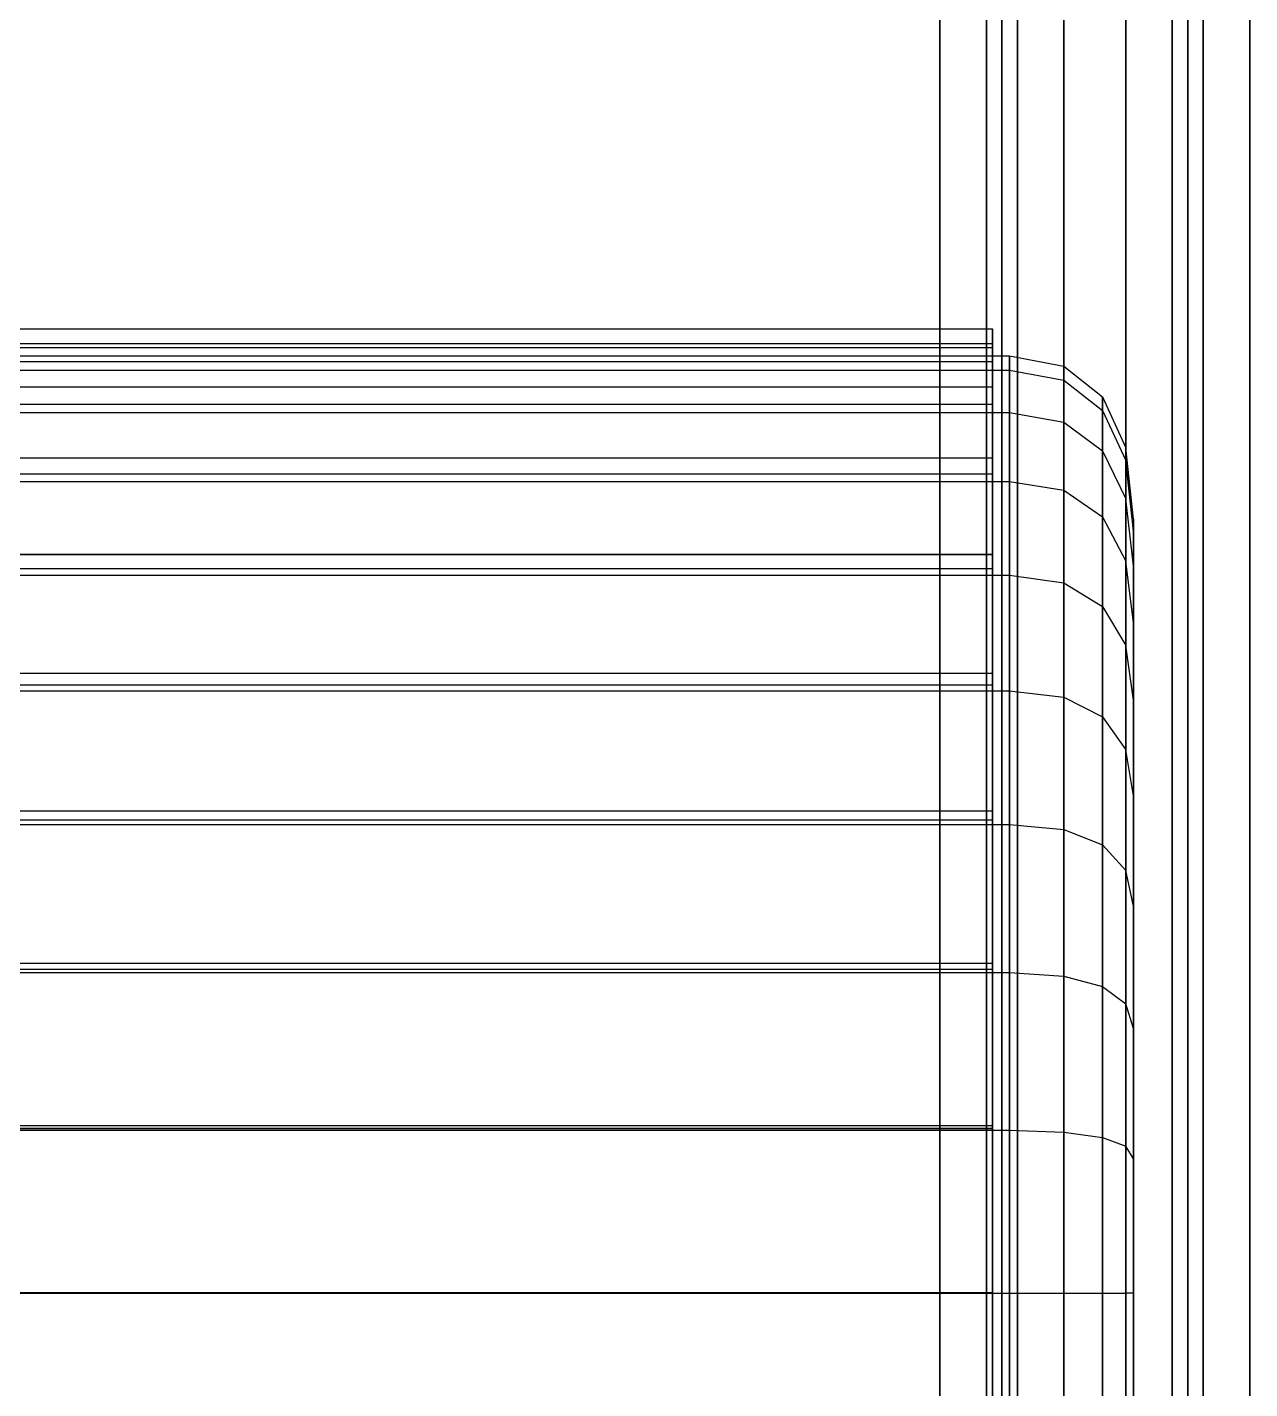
# Model space of a CAD drawing. Extents: x 11992 to 29481, y -6727 to 6811.
# Drawn here: x 15667.85 to 15687.58, y 925.6 to 947.57 of the extents above; entities that cross this region are included whole.
import ezdxf

# ---------------------------------------------------------------- set-up
doc = ezdxf.new("R2010")
doc.units = 0
doc.header["$MEASUREMENT"] = 0
doc.layers.get('0').update_dxf_attribs({"color": 8, "linetype": 'CONTINUOUS'})

msp = doc.modelspace()

# ---------------------------------------------------------------- linework, layer by layer
for p, q in [((15685.581, 1214.229, -2440.678), (15685.582, 630.596, -2440.678)), ((15685.582, 630.596, -2368.429), (15685.581, 1214.229, -2368.429)), ((15685.582, 1214.229, -2404.316), (15685.582, 630.596, -2404.316)), ((15685.582, 1214.229, -2404.564), (15685.582, 630.596, -2404.564)), ((15686.331, 1214.229, -2368.679), (15686.332, 630.596, -2368.679)), ((15686.332, 630.596, -2440.428), (15686.331, 1214.229, -2440.428)), ((15686.332, 1214.229, -2404.814), (15686.332, 630.596, -2404.814)), ((15686.332, 630.596, -2404.066), (15686.332, 1214.229, -2404.066)), ((15686.581, 1214.232, -52.17), (15686.582, 630.597, -52.17)), ((15686.582, 630.596, -2439.678), (15686.581, 1214.229, -2439.678)), ((15686.581, 1214.229, -2369.429), (15686.582, 630.596, -2369.429)), ((15686.582, 1214.231, -2439.428), (15686.582, 630.597, -2439.428)), ((15686.582, 630.596, -2403.316), (15686.582, 1214.229, -2403.316)), ((15686.582, 1214.229, -2405.564), (15686.582, 630.596, -2405.564)), ((15686.832, 630.597, -51.42), (15686.831, 1214.232, -51.42)), ((15686.832, 630.597, -2440.178), (15686.831, 1214.231, -2440.178)), ((15687.581, 1214.232, -51.17), (15687.582, 630.597, -51.17)), ((15687.582, 630.597, -2440.428), (15687.581, 1214.231, -2440.428)), ((15684.582, 631.596, -2368.429), (15684.581, 1213.229, -2368.429)), ((15684.582, 631.596, -2440.678), (15684.581, 1213.229, -2440.678)), ((15684.582, 631.596, -2404.316), (15684.582, 1213.229, -2404.316)), ((15684.582, 1213.229, -2404.564), (15684.582, 631.596, -2404.564)), ((15683.832, 633.096, -2368.679), (15683.831, 1211.729, -2368.679)), ((15683.831, 1211.729, -2440.428), (15683.832, 633.096, -2440.428)), ((15683.832, 1211.729, -2404.066), (15683.832, 633.096, -2404.066)), ((15683.832, 633.096, -2404.814), (15683.832, 1211.729, -2404.814)), ((15682.58, 633.596, -2368.931), (15682.581, 1211.23, -2368.931)), ((15682.582, 1211.23, -2405.066), (15682.58, 633.596, -2405.066)), ((15682.581, 633.596, -2403.817), (15682.582, 1211.23, -2403.817)), ((15682.581, 633.596, -2440.179), (15682.581, 1211.23, -2440.179)), ((15683.332, 1211.23, -2405.316), (15683.33, 633.596, -2405.316)), ((15683.331, 1211.23, -2369.181), (15683.33, 633.596, -2369.181)), ((15683.331, 633.596, -2439.929), (15683.331, 1211.23, -2439.929)), ((15683.331, 633.596, -2403.567), (15683.332, 1211.23, -2403.567)), ((15683.581, 1211.23, -2369.931), (15683.58, 633.596, -2369.931)), ((15683.582, 1211.23, -2406.066), (15683.58, 633.596, -2406.066)), ((15683.581, 633.596, -2439.179), (15683.581, 1211.23, -2439.179)), ((15683.581, 633.596, -2402.817), (15683.582, 1211.23, -2402.817)), ((15683.581, 1211.229, -2439.678), (15683.582, 633.596, -2439.678)), ((15683.582, 633.596, -2369.429), (15683.581, 1211.229, -2369.429)), ((15683.582, 1211.229, -2403.316), (15683.582, 633.596, -2403.316)), ((15683.582, 633.596, -2405.564), (15683.582, 1211.229, -2405.564)), ((15685.58, 1211.23, -1388.604), (15685.583, 640.072, -1388.605)), ((15685.58, 1211.23, -1412.604), (15685.583, 640.072, -1412.604)), ((15685.581, 1211.23, -75.67), (15685.583, 640.073, -75.67)), ((15685.581, 1211.23, -51.67), (15685.583, 640.073, -51.671)), ((15686.33, 1211.23, -1388.854), (15686.333, 640.072, -1388.855)), ((15686.33, 1211.23, -1412.354), (15686.333, 640.072, -1412.354)), ((15686.331, 1211.23, -75.42), (15686.333, 640.073, -75.42)), ((15686.331, 1211.23, -51.92), (15686.333, 640.073, -51.921)), ((15686.58, 1211.23, -1389.604), (15686.582, 640.072, -1389.605)), ((15686.582, 640.072, -1411.604), (15686.58, 1211.23, -1411.604)), ((15686.581, 1211.23, -52.67), (15686.582, 640.073, -52.671)), ((15686.582, 640.073, -74.67), (15686.581, 1211.23, -74.67)), ((15686.581, 1176.232, -75.17), (15686.582, 668.597, -75.17)), ((15686.582, 668.596, -2366.431), (15686.581, 1176.232, -2366.431)), ((15686.582, 668.596, -1411.613), (15686.581, 1176.232, -1411.613)), ((15686.582, 668.596, -1389.613), (15686.581, 1176.232, -1389.613)), ((15686.831, 1174.732, -2365.681), (15686.832, 670.096, -2365.681)), ((15686.831, 1174.732, -75.92), (15686.832, 670.097, -75.92)), ((15686.832, 670.096, -1388.863), (15686.831, 1174.732, -1388.863)), ((15686.832, 670.096, -1412.363), (15686.831, 1174.732, -1412.363)), ((15687.581, 1174.232, -76.17), (15687.582, 670.597, -76.17)), ((15687.581, 1174.232, -2365.431), (15687.582, 670.596, -2365.431)), ((15687.581, 1174.232, -1388.613), (15687.582, 670.596, -1388.613)), ((15687.581, 1174.232, -1412.613), (15687.582, 669.846, -1412.863)), ((14427.638, 942.706, -126.749), (15683.433, 942.708, -126.75)), ((14427.638, 942.704, -1463.261), (15683.433, 942.708, -1463.262)), ((15683.433, 942.471, -124.049), (15683.433, 942.708, -126.75)), ((15683.433, 942.471, -1460.561), (15683.433, 942.708, -1463.262)), ((15683.433, 942.708, -126.75), (15683.433, 942.471, -129.451)), ((15683.433, 942.708, -126.75), (15683.433, 942.405, -126.75)), ((15683.433, 942.708, -1463.262), (15683.433, 942.471, -1465.963)), ((15683.433, 942.708, -1463.262), (15683.433, 942.405, -1463.262)), ((14427.638, 942.47, -124.049), (15683.433, 942.471, -124.049)), ((14427.638, 942.469, -1460.56), (15683.433, 942.471, -1460.561)), ((14427.638, 942.47, -129.45), (15683.433, 942.471, -129.451)), ((14427.638, 942.469, -1465.962), (15683.433, 942.471, -1465.963)), ((14427.638, 942.404, -126.749), (15683.433, 942.405, -126.75)), ((14427.638, 942.402, -1463.261), (15683.433, 942.405, -1463.262)), ((14427.913, 942.268, -126.75), (15683.707, 942.27, -126.75)), ((14427.913, 942.266, -1463.262), (15683.707, 942.27, -1463.262)), ((15683.433, 942.471, -124.049), (15683.433, 941.77, -121.43)), ((15683.433, 942.471, -124.049), (15683.433, 942.174, -124.102)), ((15683.433, 942.471, -1460.561), (15683.433, 941.77, -1457.942)), ((15683.433, 942.471, -1460.561), (15683.433, 942.174, -1460.613)), ((15683.433, 941.77, -132.07), (15683.433, 942.471, -129.451)), ((15683.433, 941.77, -1468.582), (15683.433, 942.471, -1465.963)), ((15683.433, 942.471, -129.451), (15683.433, 942.174, -129.398)), ((15683.433, 942.471, -1465.963), (15683.433, 942.174, -1465.91)), ((15683.433, 942.174, -124.102), (15683.433, 942.405, -126.75)), ((15683.433, 942.174, -1460.613), (15683.433, 942.405, -1463.262)), ((15683.433, 942.405, -126.75), (15683.433, 942.174, -129.398)), ((15683.433, 942.405, -1463.262), (15683.433, 942.174, -1465.91)), ((15683.707, 942.04, -124.124), (15683.707, 942.27, -126.75)), ((15683.707, 942.04, -1460.636), (15683.707, 942.27, -1463.262)), ((15683.707, 942.27, -126.75), (15683.707, 942.04, -129.376)), ((15683.707, 942.27, -126.75), (15684.582, 942.105, -126.75)), ((15683.707, 942.27, -1463.262), (15683.707, 942.04, -1465.888)), ((15683.707, 942.27, -1463.262), (15684.582, 942.105, -1463.262)), ((15683.433, 942.174, -124.102), (14427.638, 942.172, -124.101)), ((15683.433, 942.174, -1460.613), (14427.638, 942.171, -1460.613)), ((15683.433, 942.174, -129.398), (14427.638, 942.172, -129.398)), ((15683.433, 942.174, -1465.91), (14427.638, 942.171, -1465.91)), ((14427.913, 942.039, -124.124), (15683.707, 942.04, -124.124)), ((14427.913, 942.037, -1460.636), (15683.707, 942.04, -1460.636)), ((14427.913, 942.039, -129.376), (15683.707, 942.04, -129.376)), ((14427.913, 942.037, -1465.888), (15683.707, 942.04, -1465.888)), ((15683.433, 942.174, -124.102), (15683.433, 941.486, -121.533)), ((15683.433, 942.174, -1460.613), (15683.433, 941.485, -1458.045)), ((15683.433, 941.486, -131.966), (15683.433, 942.174, -129.398)), ((15683.433, 941.485, -1468.478), (15683.433, 942.174, -1465.91)), ((15683.707, 942.04, -124.124), (15683.707, 941.358, -121.578)), ((15683.707, 942.04, -124.124), (15684.582, 941.878, -124.153)), ((15683.707, 942.04, -1460.636), (15683.707, 941.358, -1458.09)), ((15683.707, 942.04, -1460.636), (15684.582, 941.878, -1460.665)), ((15683.707, 941.358, -131.922), (15683.707, 942.04, -129.376)), ((15683.707, 941.358, -1468.434), (15683.707, 942.04, -1465.888)), ((15683.707, 942.04, -129.376), (15684.582, 941.878, -129.347)), ((15683.707, 942.04, -1465.888), (15684.582, 941.878, -1465.859)), ((15684.582, 941.878, -124.153), (15684.582, 942.105, -126.75)), ((15684.582, 941.878, -1460.665), (15684.582, 942.105, -1463.262)), ((15684.582, 942.105, -126.75), (15684.582, 941.878, -129.347)), ((15684.582, 942.105, -126.75), (15685.207, 941.611, -126.75)), ((15684.582, 942.105, -1463.262), (15684.582, 941.878, -1465.859)), ((15684.582, 942.105, -1463.262), (15685.207, 941.611, -1463.262)), ((15684.582, 941.878, -124.153), (15684.582, 941.203, -121.635)), ((15684.582, 941.878, -124.153), (15685.207, 941.391, -124.239)), ((15684.582, 941.878, -1460.665), (15684.582, 941.203, -1458.147)), ((15684.582, 941.878, -1460.665), (15685.207, 941.391, -1460.751)), ((15684.582, 941.203, -131.865), (15684.582, 941.878, -129.347)), ((15684.582, 941.203, -1468.377), (15684.582, 941.878, -1465.859)), ((15684.582, 941.878, -129.347), (15685.207, 941.391, -129.261)), ((15684.582, 941.878, -1465.859), (15685.207, 941.391, -1465.773)), ((14427.638, 941.768, -121.43), (15683.433, 941.77, -121.43)), ((14427.638, 941.768, -132.069), (15683.433, 941.77, -132.07)), ((14427.638, 941.767, -1457.941), (15683.433, 941.77, -1457.942)), ((14427.638, 941.767, -1468.581), (15683.433, 941.77, -1468.582)), ((15683.433, 940.624, -134.527), (15683.433, 941.77, -132.07)), ((15683.433, 940.624, -1471.039), (15683.433, 941.77, -1468.582)), ((15683.433, 941.77, -121.43), (15683.433, 940.624, -118.973)), ((15683.433, 941.77, -121.43), (15683.433, 941.486, -121.533)), ((15683.433, 941.77, -132.07), (15683.433, 941.486, -131.966)), ((15683.433, 941.77, -1457.942), (15683.433, 940.624, -1455.485)), ((15683.433, 941.77, -1457.942), (15683.433, 941.485, -1458.045)), ((15683.433, 941.77, -1468.582), (15683.433, 941.485, -1468.478)), ((15685.207, 941.391, -124.239), (15685.207, 941.611, -126.75)), ((15685.207, 941.391, -1460.751), (15685.207, 941.611, -1463.262)), ((15685.207, 941.611, -126.75), (15685.582, 940.787, -126.75)), ((15685.207, 941.611, -126.75), (15685.207, 941.391, -129.261)), ((15685.207, 941.611, -1463.262), (15685.582, 940.787, -1463.262)), ((15685.207, 941.611, -1463.262), (15685.207, 941.391, -1465.773)), ((15683.433, 941.486, -121.533), (14427.638, 941.484, -121.533)), ((15683.433, 941.486, -131.966), (14427.638, 941.484, -131.966)), ((15683.433, 941.485, -1458.045), (14427.638, 941.482, -1458.045)), ((15683.433, 941.485, -1468.478), (14427.638, 941.482, -1468.478)), ((15683.433, 940.362, -134.376), (15683.433, 941.486, -131.966)), ((15683.433, 941.486, -121.533), (15683.433, 940.362, -119.124)), ((15683.433, 940.362, -1470.888), (15683.433, 941.485, -1468.478)), ((15683.433, 941.485, -1458.045), (15683.433, 940.362, -1455.636)), ((15685.207, 940.739, -131.696), (15685.207, 941.391, -129.261)), ((15685.207, 940.739, -1468.208), (15685.207, 941.391, -1465.773)), ((15685.207, 941.391, -124.239), (15685.582, 940.58, -124.382)), ((15685.207, 941.391, -124.239), (15685.207, 940.739, -121.804)), ((15685.207, 941.391, -1460.751), (15685.582, 940.58, -1460.893)), ((15685.207, 941.391, -1460.751), (15685.207, 940.739, -1458.315)), ((15685.207, 941.391, -129.261), (15685.582, 940.58, -129.118)), ((15685.207, 941.391, -1465.773), (15685.582, 940.58, -1465.63)), ((14427.913, 941.356, -121.578), (15683.707, 941.358, -121.578)), ((14427.913, 941.356, -131.921), (15683.707, 941.358, -131.922)), ((14427.913, 941.355, -1458.09), (15683.707, 941.358, -1458.09)), ((14427.913, 941.355, -1468.433), (15683.707, 941.358, -1468.434)), ((15683.707, 940.244, -134.311), (15683.707, 941.358, -131.922)), ((15683.707, 940.244, -1470.822), (15683.707, 941.358, -1468.434)), ((15683.707, 941.358, -121.578), (15683.707, 940.244, -119.189)), ((15683.707, 941.358, -121.578), (15684.582, 941.203, -121.635)), ((15683.707, 941.358, -131.922), (15684.582, 941.203, -131.865)), ((15683.707, 941.358, -1458.09), (15683.707, 940.244, -1455.701)), ((15683.707, 941.358, -1458.09), (15684.582, 941.203, -1458.147)), ((15683.707, 941.358, -1468.434), (15684.582, 941.203, -1468.377)), ((15684.582, 940.102, -134.228), (15684.582, 941.203, -131.865)), ((15684.582, 940.102, -1470.74), (15684.582, 941.203, -1468.377)), ((15684.582, 941.203, -121.635), (15684.582, 940.102, -119.272)), ((15684.582, 941.203, -121.635), (15685.207, 940.739, -121.804)), ((15684.582, 941.203, -131.865), (15685.207, 940.739, -131.696)), ((15684.582, 941.203, -1458.147), (15684.582, 940.102, -1455.784)), ((15684.582, 941.203, -1458.147), (15685.207, 940.739, -1458.315)), ((15684.582, 941.203, -1468.377), (15685.207, 940.739, -1468.208)), ((15685.207, 940.739, -121.804), (15685.582, 939.965, -122.085)), ((15685.207, 940.739, -121.804), (15685.207, 939.674, -119.519)), ((15685.207, 940.739, -131.696), (15685.582, 939.965, -131.415)), ((15685.207, 940.739, -1458.315), (15685.582, 939.965, -1458.597)), ((15685.207, 940.739, -1458.315), (15685.207, 939.673, -1456.031)), ((15685.207, 940.739, -1468.208), (15685.582, 939.965, -1467.926)), ((15685.207, 939.674, -133.981), (15685.207, 940.739, -131.696)), ((15685.207, 939.673, -1470.493), (15685.207, 940.739, -1468.208)), ((15685.707, 939.634, -126.75), (15685.582, 940.787, -126.75)), ((15685.707, 939.634, -1463.262), (15685.582, 940.787, -1463.262)), ((15685.582, 940.58, -124.382), (15685.582, 940.787, -126.75)), ((15685.582, 940.58, -1460.893), (15685.582, 940.787, -1463.262)), ((15685.582, 940.787, -126.75), (15685.582, 940.58, -129.118)), ((15685.582, 940.787, -1463.262), (15685.582, 940.58, -1465.63)), ((14427.638, 940.623, -134.527), (15683.433, 940.624, -134.527)), ((14427.638, 940.621, -1471.039), (15683.433, 940.624, -1471.039)), ((14427.638, 940.623, -118.972), (15683.433, 940.624, -118.973)), ((14427.638, 940.621, -1455.484), (15683.433, 940.624, -1455.485)), ((15683.433, 939.069, -136.748), (15683.433, 940.624, -134.527)), ((15683.433, 939.068, -1473.26), (15683.433, 940.624, -1471.039)), ((15683.433, 940.624, -134.527), (15683.433, 940.362, -134.376)), ((15683.433, 940.624, -1471.039), (15683.433, 940.362, -1470.888)), ((15683.433, 940.624, -118.973), (15683.433, 939.069, -116.752)), ((15683.433, 940.624, -118.973), (15683.433, 940.362, -119.124)), ((15683.433, 940.624, -1455.485), (15683.433, 939.068, -1453.264)), ((15683.433, 940.624, -1455.485), (15683.433, 940.362, -1455.636)), ((15685.582, 939.965, -131.415), (15685.582, 940.58, -129.118)), ((15685.582, 939.965, -1467.926), (15685.582, 940.58, -1465.63)), ((15685.707, 939.445, -124.582), (15685.582, 940.58, -124.382)), ((15685.707, 939.444, -1461.094), (15685.582, 940.58, -1460.893)), ((15685.582, 940.58, -124.382), (15685.582, 939.965, -122.085)), ((15685.582, 940.58, -1460.893), (15685.582, 939.965, -1458.597)), ((15685.707, 939.445, -128.918), (15685.582, 940.58, -129.118)), ((15685.707, 939.444, -1465.43), (15685.582, 940.58, -1465.63)), ((15683.433, 940.362, -134.376), (14427.638, 940.36, -134.375)), ((15683.433, 940.362, -1470.888), (14427.638, 940.359, -1470.887)), ((15683.433, 940.362, -119.124), (14427.638, 940.36, -119.124)), ((15683.433, 940.362, -1455.636), (14427.638, 940.359, -1455.635)), ((15683.433, 938.837, -136.553), (15683.433, 940.362, -134.376)), ((15683.433, 938.837, -1473.065), (15683.433, 940.362, -1470.888)), ((15683.433, 940.362, -119.124), (15683.433, 938.837, -116.946)), ((15683.433, 940.362, -1455.636), (15683.433, 938.837, -1453.458)), ((14427.913, 940.242, -134.31), (15683.707, 940.244, -134.311)), ((14427.913, 940.241, -1470.822), (15683.707, 940.244, -1470.822)), ((14427.913, 940.242, -119.189), (15683.707, 940.244, -119.189)), ((14427.913, 940.241, -1455.701), (15683.707, 940.244, -1455.701)), ((15683.707, 938.732, -136.469), (15683.707, 940.244, -134.311)), ((15683.707, 938.732, -1472.982), (15683.707, 940.244, -1470.822)), ((15683.707, 940.244, -134.311), (15684.582, 940.102, -134.228)), ((15683.707, 940.244, -1470.822), (15684.582, 940.102, -1470.74)), ((15683.707, 940.244, -119.189), (15683.707, 938.732, -117.03)), ((15683.707, 940.244, -119.189), (15684.582, 940.102, -119.272)), ((15683.707, 940.244, -1455.701), (15683.707, 938.732, -1453.542)), ((15683.707, 940.244, -1455.701), (15684.582, 940.102, -1455.784)), ((15684.582, 938.606, -136.364), (15684.582, 940.102, -134.228)), ((15684.582, 938.606, -1472.876), (15684.582, 940.102, -1470.74)), ((15684.582, 940.102, -134.228), (15685.207, 939.674, -133.981)), ((15684.582, 940.102, -1470.74), (15685.207, 939.673, -1470.493)), ((15684.582, 940.102, -119.272), (15684.582, 938.606, -117.136)), ((15684.582, 940.102, -119.272), (15685.207, 939.674, -119.519)), ((15684.582, 940.102, -1455.784), (15684.582, 938.606, -1453.648)), ((15684.582, 940.102, -1455.784), (15685.207, 939.673, -1456.031)), ((15685.582, 939.965, -122.085), (15685.582, 938.96, -119.931)), ((15685.582, 939.965, -1458.597), (15685.582, 938.96, -1456.443)), ((15685.707, 938.881, -122.48), (15685.582, 939.965, -122.085)), ((15685.707, 938.881, -131.02), (15685.582, 939.965, -131.415)), ((15685.707, 938.881, -1458.992), (15685.582, 939.965, -1458.597)), ((15685.707, 938.881, -1467.532), (15685.582, 939.965, -1467.926)), ((15685.582, 938.96, -133.569), (15685.582, 939.965, -131.415)), ((15685.582, 938.96, -1470.081), (15685.582, 939.965, -1467.926)), ((15685.207, 938.228, -136.046), (15685.207, 939.674, -133.981)), ((15685.207, 939.674, -119.519), (15685.582, 938.96, -119.931)), ((15685.207, 939.674, -119.519), (15685.207, 938.228, -117.454)), ((15685.207, 939.674, -133.981), (15685.582, 938.96, -133.569)), ((15685.207, 938.228, -1472.558), (15685.207, 939.673, -1470.493)), ((15685.207, 939.673, -1456.031), (15685.582, 938.96, -1456.443)), ((15685.207, 939.673, -1456.031), (15685.207, 938.228, -1453.966)), ((15685.207, 939.673, -1470.493), (15685.582, 938.96, -1470.081)), ((15685.707, 939.634, -126.75), (15685.707, 939.445, -128.918)), ((15685.707, 939.634, -126.75), (15685.707, 939.445, -124.582)), ((15685.707, 939.634, -1463.262), (15685.707, 939.444, -1465.43)), ((15685.707, 939.634, -1463.262), (15685.707, 939.444, -1461.094)), ((15685.707, 939.445, -124.582), (15685.707, 938.881, -122.48)), ((15685.707, 938.881, -131.02), (15685.707, 939.445, -128.918)), ((15685.707, 939.444, -1461.094), (15685.707, 938.881, -1458.992)), ((15685.707, 938.881, -1467.532), (15685.707, 939.444, -1465.43)), ((14427.638, 939.067, -116.752), (15683.433, 939.069, -116.752)), ((14427.638, 939.067, -136.747), (15683.433, 939.069, -136.748)), ((14427.638, 939.066, -1453.263), (15683.433, 939.068, -1453.264)), ((14427.638, 939.066, -1473.259), (15683.433, 939.068, -1473.26)), ((15683.433, 939.069, -116.752), (15683.433, 937.152, -114.834)), ((15683.433, 939.069, -116.752), (15683.433, 938.837, -116.946)), ((15683.433, 939.069, -136.748), (15683.433, 938.837, -136.553)), ((15683.433, 937.152, -138.665), (15683.433, 939.069, -136.748)), ((15683.433, 939.068, -1453.264), (15683.433, 937.152, -1451.346)), ((15683.433, 939.068, -1453.264), (15683.433, 938.837, -1453.458)), ((15683.433, 939.068, -1473.26), (15683.433, 938.837, -1473.065)), ((15683.433, 937.152, -1475.177), (15683.433, 939.068, -1473.26)), ((15683.433, 938.837, -116.946), (14427.638, 938.836, -116.946)), ((15683.433, 938.837, -136.553), (14427.638, 938.836, -136.553)), ((15683.433, 938.837, -1453.458), (14427.638, 938.834, -1453.458)), ((15683.433, 938.837, -1473.065), (14427.638, 938.834, -1473.065)), ((15683.433, 938.837, -116.946), (15683.433, 936.958, -115.066)), ((15683.433, 938.837, -1453.458), (15683.433, 936.958, -1451.578)), ((15683.433, 936.958, -138.433), (15683.433, 938.837, -136.553)), ((15683.433, 936.958, -1474.945), (15683.433, 938.837, -1473.065)), ((15685.582, 937.596, -135.517), (15685.582, 938.96, -133.569)), ((15685.582, 937.596, -1472.028), (15685.582, 938.96, -1470.081)), ((15685.707, 937.961, -132.993), (15685.582, 938.96, -133.569)), ((15685.707, 937.961, -1469.505), (15685.582, 938.96, -1470.081)), ((15685.707, 937.961, -120.507), (15685.582, 938.96, -119.931)), ((15685.582, 938.96, -119.931), (15685.582, 937.596, -117.983)), ((15685.707, 937.961, -1457.019), (15685.582, 938.96, -1456.443)), ((15685.582, 938.96, -1456.443), (15685.582, 937.596, -1454.495)), ((15685.707, 937.961, -132.993), (15685.707, 938.881, -131.02)), ((15685.707, 937.961, -1469.505), (15685.707, 938.881, -1467.532)), ((15685.707, 938.881, -122.48), (15685.707, 937.961, -120.507)), ((15685.707, 938.881, -1458.992), (15685.707, 937.961, -1457.019)), ((14427.913, 938.73, -117.03), (15683.707, 938.732, -117.03)), ((14427.913, 938.73, -136.469), (15683.707, 938.732, -136.469)), ((14427.913, 938.729, -1453.542), (15683.707, 938.732, -1453.542)), ((14427.913, 938.729, -1472.981), (15683.707, 938.732, -1472.982)), ((15683.707, 938.732, -117.03), (15683.707, 936.868, -115.167)), ((15683.707, 938.732, -117.03), (15684.582, 938.606, -117.136)), ((15683.707, 938.732, -136.469), (15684.582, 938.606, -136.364)), ((15683.707, 938.732, -1453.542), (15683.707, 936.868, -1451.678)), ((15683.707, 938.732, -1453.542), (15684.582, 938.606, -1453.648)), ((15683.707, 938.732, -1472.982), (15684.582, 938.606, -1472.876)), ((15683.707, 936.868, -138.333), (15683.707, 938.732, -136.469)), ((15683.707, 936.868, -1474.845), (15683.707, 938.732, -1472.982)), ((15684.582, 938.606, -117.136), (15684.582, 936.762, -115.293)), ((15684.582, 938.606, -117.136), (15685.207, 938.228, -117.454)), ((15684.582, 938.606, -136.364), (15685.207, 938.228, -136.046)), ((15684.582, 938.606, -1453.648), (15684.582, 936.762, -1451.805)), ((15684.582, 938.606, -1453.648), (15685.207, 938.228, -1453.966)), ((15684.582, 938.606, -1472.876), (15685.207, 938.228, -1472.558)), ((15684.582, 936.762, -138.207), (15684.582, 938.606, -136.364)), ((15684.582, 936.762, -1474.719), (15684.582, 938.606, -1472.876)), ((15685.207, 938.228, -117.454), (15685.582, 937.596, -117.983)), ((15685.207, 938.228, -117.454), (15685.207, 936.445, -115.671)), ((15685.207, 938.228, -136.046), (15685.582, 937.596, -135.517)), ((15685.207, 938.228, -1453.966), (15685.582, 937.596, -1454.495)), ((15685.207, 938.228, -1453.966), (15685.207, 936.445, -1452.183)), ((15685.207, 938.228, -1472.558), (15685.582, 937.596, -1472.028)), ((15685.207, 936.445, -137.828), (15685.207, 938.228, -136.046)), ((15685.207, 936.445, -1474.341), (15685.207, 938.228, -1472.558)), ((15685.707, 936.713, -134.776), (15685.707, 937.961, -132.993)), ((15685.707, 936.713, -1471.287), (15685.707, 937.961, -1469.505)), ((15685.707, 937.961, -120.507), (15685.707, 936.713, -118.725)), ((15685.707, 937.961, -1457.019), (15685.707, 936.713, -1455.237)), ((15685.707, 936.713, -118.725), (15685.582, 937.596, -117.983)), ((15685.707, 936.713, -1455.237), (15685.582, 937.596, -1454.495)), ((15685.582, 937.596, -117.983), (15685.582, 935.915, -116.302)), ((15685.582, 937.596, -1454.495), (15685.582, 935.915, -1452.814)), ((15685.707, 936.713, -134.776), (15685.582, 937.596, -135.517)), ((15685.707, 936.713, -1471.287), (15685.582, 937.596, -1472.028)), ((15685.582, 935.915, -137.198), (15685.582, 937.596, -135.517)), ((15685.582, 935.915, -1473.71), (15685.582, 937.596, -1472.028)), ((14427.638, 937.151, -114.834), (15683.433, 937.152, -114.834)), ((14427.638, 937.149, -1451.346), (15683.433, 937.152, -1451.346)), ((14427.638, 937.151, -138.665), (15683.433, 937.152, -138.665)), ((14427.638, 937.149, -1475.177), (15683.433, 937.152, -1475.177)), ((15683.433, 937.152, -114.834), (15683.433, 934.931, -113.279)), ((15683.433, 937.152, -114.834), (15683.433, 936.958, -115.066)), ((15683.433, 937.152, -1451.346), (15683.433, 934.931, -1449.791)), ((15683.433, 937.152, -1451.346), (15683.433, 936.958, -1451.578)), ((15683.433, 934.931, -140.22), (15683.433, 937.152, -138.665)), ((15683.433, 934.931, -1476.732), (15683.433, 937.152, -1475.177)), ((15683.433, 937.152, -138.665), (15683.433, 936.958, -138.433)), ((15683.433, 937.152, -1475.177), (15683.433, 936.958, -1474.945)), ((15683.433, 936.958, -115.066), (14427.638, 936.956, -115.066)), ((15683.433, 936.958, -1451.578), (14427.638, 936.954, -1451.578)), ((15683.433, 936.958, -138.433), (14427.638, 936.956, -138.433)), ((15683.433, 936.958, -1474.945), (14427.638, 936.954, -1474.945)), ((14427.913, 936.867, -115.166), (15683.707, 936.868, -115.167)), ((14427.913, 936.865, -1451.678), (15683.707, 936.868, -1451.678)), ((14427.913, 936.867, -138.333), (15683.707, 936.868, -138.333)), ((14427.913, 936.865, -1474.845), (15683.707, 936.868, -1474.845)), ((15683.433, 936.958, -115.066), (15683.433, 934.779, -113.541)), ((15683.433, 936.958, -1451.578), (15683.433, 934.779, -1450.053)), ((15683.433, 934.779, -139.958), (15683.433, 936.958, -138.433)), ((15683.433, 934.779, -1476.47), (15683.433, 936.958, -1474.945)), ((15683.707, 936.868, -115.167), (15683.707, 934.709, -113.654)), ((15683.707, 936.868, -115.167), (15684.582, 936.762, -115.293)), ((15683.707, 936.868, -1451.678), (15683.707, 934.709, -1450.167)), ((15683.707, 936.868, -1451.678), (15684.582, 936.762, -1451.805)), ((15683.707, 934.709, -139.845), (15683.707, 936.868, -138.333)), ((15683.707, 934.709, -1476.357), (15683.707, 936.868, -1474.845)), ((15683.707, 936.868, -138.333), (15684.582, 936.762, -138.207)), ((15683.707, 936.868, -1474.845), (15684.582, 936.762, -1474.719)), ((15684.582, 936.762, -115.293), (15684.582, 934.627, -113.797)), ((15684.582, 936.762, -115.293), (15685.207, 936.445, -115.671)), ((15684.582, 936.762, -1451.805), (15684.582, 934.627, -1450.309)), ((15684.582, 936.762, -1451.805), (15685.207, 936.445, -1452.183)), ((15684.582, 934.627, -139.703), (15684.582, 936.762, -138.207)), ((15684.582, 934.627, -1476.215), (15684.582, 936.762, -1474.719)), ((15684.582, 936.762, -138.207), (15685.207, 936.445, -137.828)), ((15684.582, 936.762, -1474.719), (15685.207, 936.445, -1474.341)), ((15685.707, 936.713, -118.725), (15685.707, 935.174, -117.185)), ((15685.707, 936.713, -1455.237), (15685.707, 935.174, -1453.697)), ((15685.707, 935.174, -136.314), (15685.707, 936.713, -134.776)), ((15685.707, 935.174, -1472.826), (15685.707, 936.713, -1471.287)), ((15685.207, 934.38, -139.275), (15685.207, 936.445, -137.828)), ((15685.207, 934.38, -1475.787), (15685.207, 936.445, -1474.341)), ((15685.207, 936.445, -115.671), (15685.582, 935.915, -116.302)), ((15685.207, 936.445, -115.671), (15685.207, 934.38, -114.225)), ((15685.207, 936.445, -137.828), (15685.582, 935.915, -137.198)), ((15685.207, 936.445, -1452.183), (15685.582, 935.915, -1452.814)), ((15685.207, 936.445, -1452.183), (15685.207, 934.38, -1450.737)), ((15685.207, 936.445, -1474.341), (15685.582, 935.915, -1473.71)), ((15685.707, 935.174, -117.185), (15685.582, 935.915, -116.302)), ((15685.707, 935.174, -1453.697), (15685.582, 935.915, -1452.814)), ((15685.582, 933.968, -138.561), (15685.582, 935.915, -137.198)), ((15685.707, 935.174, -136.314), (15685.582, 935.915, -137.198)), ((15685.582, 933.968, -1475.073), (15685.582, 935.915, -1473.71)), ((15685.707, 935.174, -1472.826), (15685.582, 935.915, -1473.71)), ((15685.582, 935.915, -116.302), (15685.582, 933.968, -114.939)), ((15685.582, 935.915, -1452.814), (15685.582, 933.968, -1451.451)), ((15685.707, 935.174, -117.185), (15685.707, 933.391, -115.937)), ((15685.707, 935.174, -1453.697), (15685.707, 933.391, -1452.449)), ((15685.707, 933.391, -137.563), (15685.707, 935.174, -136.314)), ((15685.707, 933.391, -1474.075), (15685.707, 935.174, -1472.826)), ((14427.638, 934.929, -113.279), (15683.433, 934.931, -113.279)), ((14427.638, 934.929, -140.22), (15683.433, 934.931, -140.22)), ((14427.638, 934.928, -1449.791), (15683.433, 934.931, -1449.791)), ((14427.638, 934.928, -1476.732), (15683.433, 934.931, -1476.732)), ((15683.433, 932.473, -141.366), (15683.433, 934.931, -140.22)), ((15683.433, 932.473, -1477.878), (15683.433, 934.931, -1476.732)), ((15683.433, 934.931, -113.279), (15683.433, 932.473, -112.133)), ((15683.433, 934.931, -113.279), (15683.433, 934.779, -113.541)), ((15683.433, 934.931, -140.22), (15683.433, 934.779, -139.958)), ((15683.433, 934.931, -1449.791), (15683.433, 932.473, -1448.645)), ((15683.433, 934.931, -1449.791), (15683.433, 934.779, -1450.053)), ((15683.433, 934.931, -1476.732), (15683.433, 934.779, -1476.47)), ((15683.433, 934.779, -113.541), (14427.638, 934.777, -113.541)), ((15683.433, 934.779, -139.958), (14427.638, 934.777, -139.958)), ((15683.433, 934.779, -1450.053), (14427.638, 934.776, -1450.053)), ((15683.433, 934.779, -1476.47), (14427.638, 934.776, -1476.47)), ((14427.913, 934.708, -113.654), (15683.707, 934.709, -113.654)), ((14427.913, 934.708, -139.845), (15683.707, 934.709, -139.845)), ((14427.913, 934.706, -1450.166), (15683.707, 934.709, -1450.167)), ((14427.913, 934.706, -1476.357), (15683.707, 934.709, -1476.357)), ((15683.433, 932.369, -141.082), (15683.433, 934.779, -139.958)), ((15683.433, 932.369, -1477.594), (15683.433, 934.779, -1476.47)), ((15683.433, 934.779, -113.541), (15683.433, 932.369, -112.418)), ((15683.433, 934.779, -1450.053), (15683.433, 932.369, -1448.93)), ((15683.707, 932.321, -140.959), (15683.707, 934.709, -139.845)), ((15683.707, 932.32, -1477.471), (15683.707, 934.709, -1476.357)), ((15683.707, 934.709, -113.654), (15683.707, 932.321, -112.541)), ((15683.707, 934.709, -113.654), (15684.582, 934.627, -113.797)), ((15683.707, 934.709, -139.845), (15684.582, 934.627, -139.703)), ((15683.707, 934.709, -1450.167), (15683.707, 932.32, -1449.053)), ((15683.707, 934.709, -1450.167), (15684.582, 934.627, -1450.309)), ((15683.707, 934.709, -1476.357), (15684.582, 934.627, -1476.215)), ((15684.582, 932.264, -140.804), (15684.582, 934.627, -139.703)), ((15684.582, 932.264, -1477.316), (15684.582, 934.627, -1476.215)), ((15684.582, 934.627, -113.797), (15684.582, 932.264, -112.696)), ((15684.582, 934.627, -113.797), (15685.207, 934.38, -114.225)), ((15684.582, 934.627, -139.703), (15685.207, 934.38, -139.275)), ((15684.582, 934.627, -1450.309), (15684.582, 932.264, -1449.208)), ((15684.582, 934.627, -1450.309), (15685.207, 934.38, -1450.737)), ((15684.582, 934.627, -1476.215), (15685.207, 934.38, -1475.787)), ((15685.207, 934.38, -114.225), (15685.582, 933.968, -114.939)), ((15685.207, 934.38, -114.225), (15685.207, 932.095, -113.16)), ((15685.207, 934.38, -139.275), (15685.582, 933.968, -138.561)), ((15685.207, 934.38, -1450.737), (15685.582, 933.968, -1451.451)), ((15685.207, 934.38, -1450.737), (15685.207, 932.095, -1449.672)), ((15685.207, 934.38, -1475.787), (15685.582, 933.968, -1475.073)), ((15685.207, 932.095, -140.34), (15685.207, 934.38, -139.275)), ((15685.207, 932.095, -1476.852), (15685.207, 934.38, -1475.787)), ((15685.707, 933.391, -115.937), (15685.582, 933.968, -114.939)), ((15685.707, 933.391, -137.563), (15685.582, 933.968, -138.561)), ((15685.707, 933.391, -1452.449), (15685.582, 933.968, -1451.451)), ((15685.707, 933.391, -1474.075), (15685.582, 933.968, -1475.073)), ((15685.582, 933.968, -114.939), (15685.582, 931.814, -113.934)), ((15685.582, 933.968, -1451.451), (15685.582, 931.814, -1450.446)), ((15685.582, 931.814, -139.566), (15685.582, 933.968, -138.561)), ((15685.582, 931.814, -1476.078), (15685.582, 933.968, -1475.073)), ((15685.707, 931.419, -138.482), (15685.707, 933.391, -137.563)), ((15685.707, 931.419, -1474.994), (15685.707, 933.391, -1474.075)), ((15685.707, 933.391, -115.937), (15685.707, 931.419, -115.018)), ((15685.707, 933.391, -1452.449), (15685.707, 931.419, -1451.529)), ((14427.638, 932.472, -141.366), (15683.433, 932.473, -141.366)), ((14427.638, 932.47, -1477.878), (15683.433, 932.473, -1477.878)), ((14427.638, 932.472, -112.133), (15683.433, 932.473, -112.133)), ((14427.638, 932.47, -1448.645), (15683.433, 932.473, -1448.645)), ((15683.433, 929.854, -142.068), (15683.433, 932.473, -141.366)), ((15683.433, 929.854, -1478.58), (15683.433, 932.473, -1477.878)), ((15683.433, 932.473, -141.366), (15683.433, 932.369, -141.082)), ((15683.433, 932.473, -1477.878), (15683.433, 932.369, -1477.594)), ((15683.433, 932.473, -112.133), (15683.433, 929.854, -111.432)), ((15683.433, 932.473, -112.133), (15683.433, 932.369, -112.418)), ((15683.433, 932.473, -1448.645), (15683.433, 929.854, -1447.944)), ((15683.433, 932.473, -1448.645), (15683.433, 932.369, -1448.93)), ((15683.433, 932.369, -141.082), (14427.638, 932.368, -141.081)), ((15683.433, 932.369, -1477.594), (14427.638, 932.367, -1477.593)), ((15683.433, 932.369, -112.418), (14427.638, 932.368, -112.418)), ((15683.433, 932.369, -1448.93), (14427.638, 932.367, -1448.929)), ((14427.913, 932.319, -140.959), (15683.707, 932.321, -140.959)), ((14427.913, 932.319, -112.541), (15683.707, 932.321, -112.541)), ((14427.913, 932.317, -1477.471), (15683.707, 932.32, -1477.471)), ((14427.913, 932.317, -1449.053), (15683.707, 932.32, -1449.053)), ((15683.433, 929.802, -141.77), (15683.433, 932.369, -141.082)), ((15683.433, 929.801, -1478.282), (15683.433, 932.369, -1477.594)), ((15683.433, 932.369, -112.418), (15683.433, 929.802, -111.729)), ((15683.433, 932.369, -1448.93), (15683.433, 929.801, -1448.241)), ((15683.707, 929.775, -141.641), (15683.707, 932.321, -140.959)), ((15683.707, 932.321, -140.959), (15684.582, 932.264, -140.804)), ((15683.707, 932.321, -112.541), (15683.707, 929.775, -111.858)), ((15683.707, 932.321, -112.541), (15684.582, 932.264, -112.696)), ((15683.707, 929.775, -1478.153), (15683.707, 932.32, -1477.471)), ((15683.707, 932.32, -1477.471), (15684.582, 932.264, -1477.316)), ((15683.707, 932.32, -1449.053), (15683.707, 929.775, -1448.37)), ((15683.707, 932.32, -1449.053), (15684.582, 932.264, -1449.208)), ((15684.582, 929.746, -141.479), (15684.582, 932.264, -140.804)), ((15684.582, 929.746, -1477.991), (15684.582, 932.264, -1477.316)), ((15684.582, 932.264, -140.804), (15685.207, 932.095, -140.34)), ((15684.582, 932.264, -1477.316), (15685.207, 932.095, -1476.852)), ((15684.582, 932.264, -112.696), (15684.582, 929.746, -112.021)), ((15684.582, 932.264, -112.696), (15685.207, 932.095, -113.16)), ((15684.582, 932.264, -1449.208), (15684.582, 929.746, -1448.533)), ((15684.582, 932.264, -1449.208), (15685.207, 932.095, -1449.672)), ((15685.207, 929.66, -140.992), (15685.207, 932.095, -140.34)), ((15685.207, 929.66, -1477.504), (15685.207, 932.095, -1476.852)), ((15685.207, 932.095, -113.16), (15685.582, 931.814, -113.934)), ((15685.207, 932.095, -113.16), (15685.207, 929.66, -112.507)), ((15685.207, 932.095, -140.34), (15685.582, 931.814, -139.566)), ((15685.207, 932.095, -1449.672), (15685.582, 931.814, -1450.446)), ((15685.207, 932.095, -1449.672), (15685.207, 929.66, -1449.019)), ((15685.207, 932.095, -1476.852), (15685.582, 931.814, -1476.078)), ((15685.707, 931.419, -138.482), (15685.582, 931.814, -139.566)), ((15685.707, 931.419, -1474.994), (15685.582, 931.814, -1476.078)), ((15685.707, 931.419, -115.018), (15685.582, 931.814, -113.934)), ((15685.582, 929.517, -140.181), (15685.582, 931.814, -139.566)), ((15685.707, 931.419, -1451.529), (15685.582, 931.814, -1450.446)), ((15685.582, 929.517, -1476.693), (15685.582, 931.814, -1476.078)), ((15685.582, 931.814, -113.934), (15685.582, 929.517, -113.319)), ((15685.582, 931.814, -1450.446), (15685.582, 929.517, -1449.831)), ((15685.707, 929.317, -139.046), (15685.707, 931.419, -138.482)), ((15685.707, 929.317, -1475.558), (15685.707, 931.419, -1474.994)), ((15685.707, 931.419, -115.018), (15685.707, 929.317, -114.454)), ((15685.707, 931.419, -1451.529), (15685.707, 929.317, -1450.966)), ((14427.638, 929.853, -111.431), (15683.433, 929.854, -111.432)), ((14427.638, 929.853, -142.068), (15683.433, 929.854, -142.068)), ((14427.638, 929.852, -1447.943), (15683.433, 929.854, -1447.944)), ((14427.638, 929.852, -1478.579), (15683.433, 929.854, -1478.58)), ((15683.433, 929.802, -111.729), (14427.638, 929.8, -111.729)), ((15683.433, 929.802, -141.77), (14427.638, 929.8, -141.77)), ((15683.433, 929.801, -1448.241), (14427.638, 929.799, -1448.241)), ((15683.433, 929.801, -1478.282), (14427.638, 929.799, -1478.281)), ((14427.913, 929.773, -111.858), (15683.707, 929.775, -111.858)), ((14427.913, 929.773, -141.641), (15683.707, 929.775, -141.641)), ((14427.913, 929.772, -1448.37), (15683.707, 929.775, -1448.37)), ((14427.913, 929.772, -1478.153), (15683.707, 929.775, -1478.153)), ((15683.433, 929.854, -111.432), (15683.433, 927.153, -111.195)), ((15683.433, 929.854, -111.432), (15683.433, 929.802, -111.729)), ((15683.433, 929.854, -142.068), (15683.433, 929.802, -141.77)), ((15683.433, 929.854, -1447.944), (15683.433, 927.153, -1447.707)), ((15683.433, 929.854, -1447.944), (15683.433, 929.801, -1448.241)), ((15683.433, 929.854, -1478.58), (15683.433, 929.801, -1478.282)), ((15683.433, 927.153, -142.304), (15683.433, 929.854, -142.068)), ((15683.433, 927.153, -1478.816), (15683.433, 929.854, -1478.58)), ((15683.433, 929.802, -111.729), (15683.433, 927.153, -111.498)), ((15683.433, 927.153, -142.002), (15683.433, 929.802, -141.77)), ((15683.433, 929.801, -1448.241), (15683.433, 927.153, -1448.01)), ((15683.433, 927.153, -1478.514), (15683.433, 929.801, -1478.282)), ((15683.707, 929.775, -111.858), (15683.707, 927.149, -111.629)), ((15683.707, 929.775, -111.858), (15684.582, 929.746, -112.021)), ((15683.707, 929.775, -141.641), (15684.582, 929.746, -141.479)), ((15683.707, 929.775, -1448.37), (15683.707, 927.149, -1448.141)), ((15683.707, 929.775, -1448.37), (15684.582, 929.746, -1448.533)), ((15683.707, 929.775, -1478.153), (15684.582, 929.746, -1477.991)), ((15683.707, 927.149, -141.871), (15683.707, 929.775, -141.641)), ((15683.707, 927.149, -1478.383), (15683.707, 929.775, -1478.153)), ((15684.582, 929.746, -112.021), (15684.582, 927.149, -111.794)), ((15684.582, 929.746, -112.021), (15685.207, 929.66, -112.507)), ((15684.582, 929.746, -141.479), (15685.207, 929.66, -140.992)), ((15684.582, 929.746, -1448.533), (15684.582, 927.149, -1448.305)), ((15684.582, 929.746, -1448.533), (15685.207, 929.66, -1449.019)), ((15684.582, 929.746, -1477.991), (15685.207, 929.66, -1477.504)), ((15684.582, 927.149, -141.706), (15684.582, 929.746, -141.479)), ((15684.582, 927.149, -1478.218), (15684.582, 929.746, -1477.991)), ((15685.207, 929.66, -112.507), (15685.582, 929.517, -113.319)), ((15685.207, 929.66, -112.507), (15685.207, 927.149, -112.288)), ((15685.207, 929.66, -140.992), (15685.582, 929.517, -140.181)), ((15685.207, 929.66, -1449.019), (15685.582, 929.517, -1449.831)), ((15685.207, 929.66, -1449.019), (15685.207, 927.149, -1448.8)), ((15685.207, 929.66, -1477.504), (15685.582, 929.517, -1476.693)), ((15685.207, 927.149, -141.212), (15685.207, 929.66, -140.992)), ((15685.207, 927.149, -1477.724), (15685.207, 929.66, -1477.504)), ((15685.707, 929.317, -139.046), (15685.582, 929.517, -140.181)), ((15685.707, 929.317, -1475.558), (15685.582, 929.517, -1476.693)), ((15685.582, 929.517, -113.319), (15685.582, 927.149, -113.111)), ((15685.582, 929.517, -1449.831), (15685.582, 927.149, -1449.623)), ((15685.707, 929.317, -114.454), (15685.582, 929.517, -113.319)), ((15685.707, 929.317, -1450.966), (15685.582, 929.517, -1449.831)), ((15685.582, 927.149, -140.388), (15685.582, 929.517, -140.181)), ((15685.582, 927.149, -1476.9), (15685.582, 929.517, -1476.693)), ((15685.707, 929.317, -114.454), (15685.707, 927.149, -114.265)), ((15685.707, 929.317, -1450.966), (15685.707, 927.149, -1450.777)), ((15685.707, 927.149, -139.235), (15685.707, 929.317, -139.046)), ((15685.707, 927.149, -1475.747), (15685.707, 929.317, -1475.558)), ((14427.638, 927.152, -111.195), (15683.433, 927.153, -111.195)), ((15683.433, 927.153, -111.498), (14427.638, 927.152, -111.497)), ((14427.638, 927.15, -1447.707), (15683.433, 927.153, -1447.707)), ((15683.433, 927.153, -1448.01), (14427.638, 927.15, -1448.01)), ((14427.638, 927.152, -142.304), (15683.433, 927.153, -142.304)), ((15683.433, 927.153, -142.002), (14427.638, 927.152, -142.001)), ((14427.638, 927.15, -1478.816), (15683.433, 927.153, -1478.816)), ((15683.433, 927.153, -1478.514), (14427.638, 927.15, -1478.513)), ((14427.913, 927.147, -111.628), (15683.707, 927.149, -111.629)), ((14427.913, 927.146, -1448.14), (15683.707, 927.149, -1448.141)), ((14427.913, 927.147, -141.871), (15683.707, 927.149, -141.871)), ((14427.913, 927.146, -1478.383), (15683.707, 927.149, -1478.383)), ((15683.433, 927.153, -111.498), (15683.433, 924.505, -111.729)), ((15683.433, 927.153, -1448.01), (15683.433, 924.505, -1448.241)), ((15683.433, 927.153, -111.195), (15683.433, 924.453, -111.432)), ((15683.433, 927.153, -111.195), (15683.433, 927.153, -111.498)), ((15683.433, 927.153, -1447.707), (15683.433, 924.453, -1447.944)), ((15683.433, 927.153, -1447.707), (15683.433, 927.153, -1448.01)), ((15683.433, 924.505, -141.77), (15683.433, 927.153, -142.002)), ((15683.433, 924.505, -1478.282), (15683.433, 927.153, -1478.514)), ((15683.433, 924.453, -142.068), (15683.433, 927.153, -142.304)), ((15683.433, 924.453, -1478.58), (15683.433, 927.153, -1478.816)), ((15683.433, 927.153, -142.304), (15683.433, 927.153, -142.002)), ((15683.433, 927.153, -1478.816), (15683.433, 927.153, -1478.514)), ((15683.707, 927.149, -111.629), (15683.707, 924.523, -111.858)), ((15683.707, 927.149, -111.629), (15684.582, 927.149, -111.794)), ((15683.707, 927.149, -1448.141), (15683.707, 924.523, -1448.37)), ((15683.707, 927.149, -1448.141), (15684.582, 927.149, -1448.305)), ((15683.707, 924.523, -141.641), (15683.707, 927.149, -141.871)), ((15683.707, 924.523, -1478.153), (15683.707, 927.149, -1478.383)), ((15683.707, 927.149, -141.871), (15684.582, 927.149, -141.706)), ((15683.707, 927.149, -1478.383), (15684.582, 927.149, -1478.218)), ((15684.582, 927.149, -111.794), (15684.582, 924.552, -112.021)), ((15684.582, 927.149, -111.794), (15685.207, 927.149, -112.288)), ((15684.582, 927.149, -1448.305), (15684.582, 924.552, -1448.533)), ((15684.582, 927.149, -1448.305), (15685.207, 927.149, -1448.8)), ((15684.582, 924.552, -141.479), (15684.582, 927.149, -141.706)), ((15684.582, 924.552, -1477.991), (15684.582, 927.149, -1478.218)), ((15684.582, 927.149, -141.706), (15685.207, 927.149, -141.212)), ((15684.582, 927.149, -1478.218), (15685.207, 927.149, -1477.724)), ((15685.207, 924.638, -140.992), (15685.207, 927.149, -141.212)), ((15685.207, 924.638, -1477.504), (15685.207, 927.149, -1477.724)), ((15685.207, 927.149, -112.288), (15685.582, 927.149, -113.111)), ((15685.207, 927.149, -112.288), (15685.207, 924.638, -112.507)), ((15685.207, 927.149, -141.212), (15685.582, 927.149, -140.388)), ((15685.207, 927.149, -1448.8), (15685.582, 927.149, -1449.623)), ((15685.207, 927.149, -1448.8), (15685.207, 924.638, -1449.019)), ((15685.207, 927.149, -1477.724), (15685.582, 927.149, -1476.9)), ((15685.582, 924.781, -140.181), (15685.582, 927.149, -140.388)), ((15685.582, 924.781, -1476.693), (15685.582, 927.149, -1476.9)), ((15685.707, 927.149, -114.265), (15685.582, 927.149, -113.111)), ((15685.707, 927.149, -1450.777), (15685.582, 927.149, -1449.623)), ((15685.582, 927.149, -113.111), (15685.582, 924.781, -113.319)), ((15685.707, 927.149, -139.235), (15685.582, 927.149, -140.388)), ((15685.582, 927.149, -1449.623), (15685.582, 924.781, -1449.831)), ((15685.707, 927.149, -1475.747), (15685.582, 927.149, -1476.9)), ((15685.707, 927.149, -114.265), (15685.707, 924.981, -114.454)), ((15685.707, 927.149, -1450.777), (15685.707, 924.981, -1450.966)), ((15685.707, 924.981, -139.046), (15685.707, 927.149, -139.235)), ((15685.707, 924.981, -1475.558), (15685.707, 927.149, -1475.747))]:
    msp.add_line(p, q)

doc.saveas('drawing.dxf')
